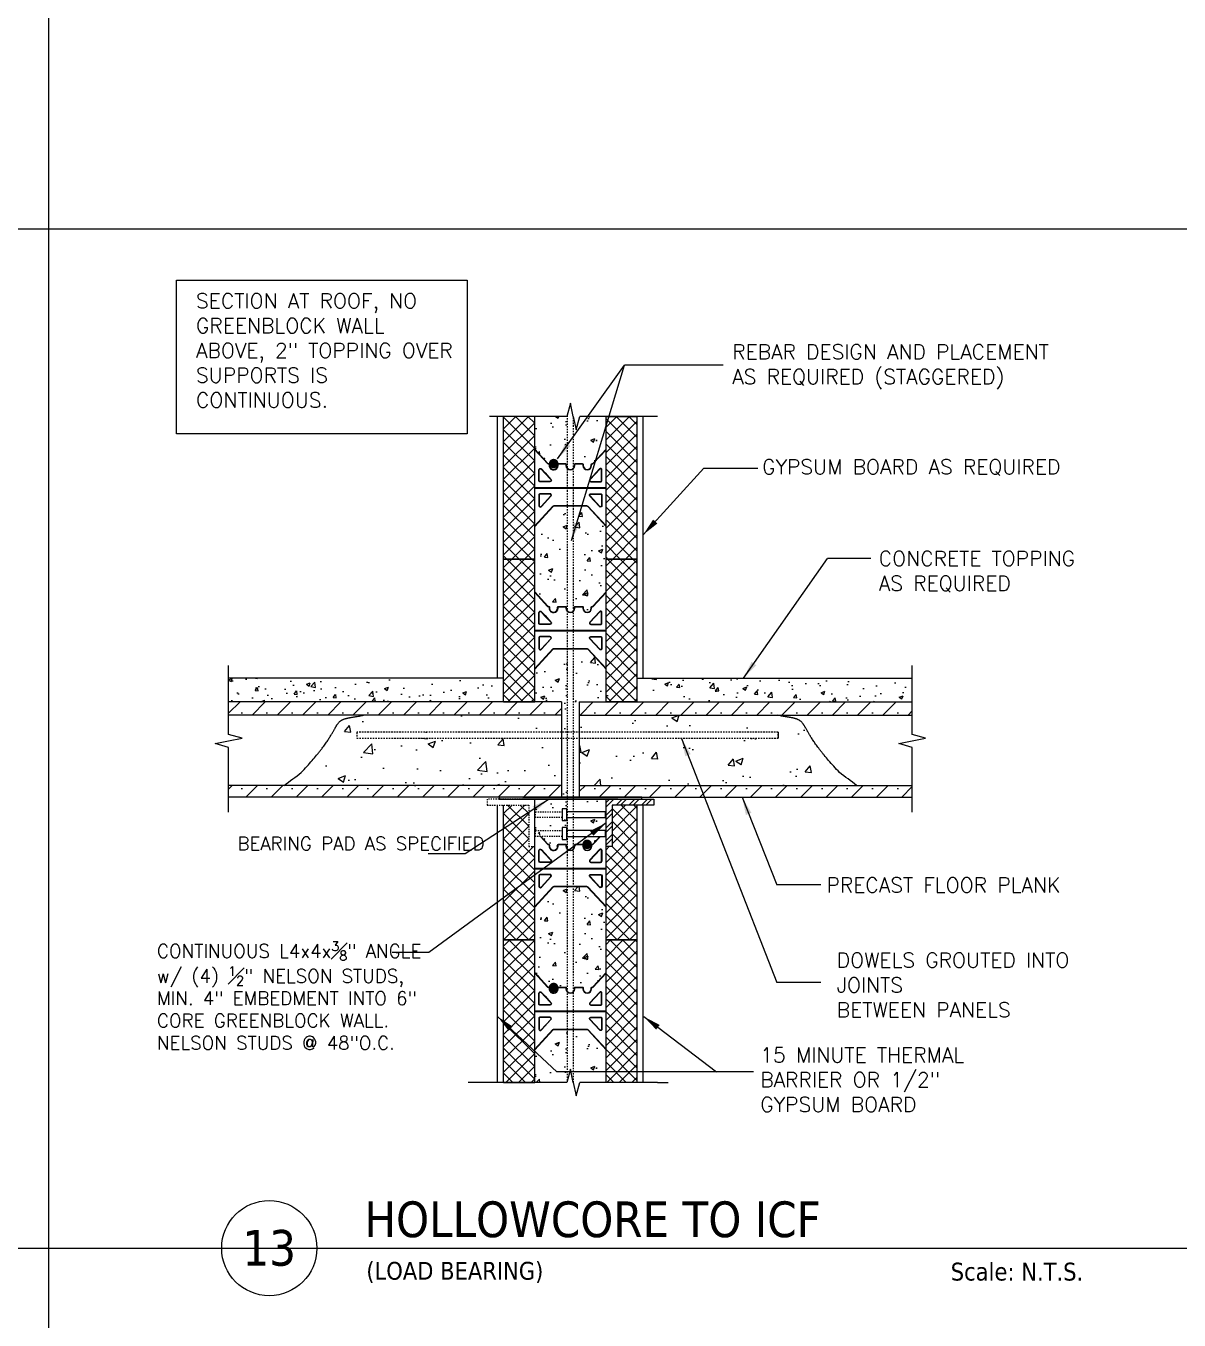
# Model space of a CAD drawing. Header units: inches. Extents: x 2268 to 2841, y -1100 to -676.
# Drawn here: x 2491.2 to 2588.1, y -996.1 to -887.3 of the extents above; entities that cross this region are included whole.
import ezdxf
from ezdxf.enums import TextEntityAlignment as Align

# ---------------------------------------------------------------- set-up
doc = ezdxf.new("R2010")
doc.units = ezdxf.units.IN
doc.header["$MEASUREMENT"] = 0
doc.linetypes.add('HIDDEN', pattern=[0.375, 0.25, -0.125])
doc.linetypes.add('HIDDEN2', pattern=[0.1875, 0.125, -0.0625])
for name, color, linetype, lineweight in [('A-DETL-GENF', 3, 'Continuous', 9), ('A-DETL-LLIN', 3, 'Continuous', 9), ('Concrete', 3, 'Continuous', 20), ('Construction', 7, 'Continuous', 25), ('form', 140, 'Continuous', 13), ('INTER-EXTERIOR', 30, 'Continuous', 13), ('Rebar-V', 7, 'HIDDEN2', 15), ('S', 7, 'Continuous', 13)]:
    doc.layers.add(name, color=color, linetype=linetype, lineweight=lineweight)
for name, color, linetype in [('Anno', 4, 'Continuous'), ('Foam', 7, 'Continuous'), ('S-ANNO', 4, 'Continuous'), ('S-BEAM-STEL', 1, 'Continuous'), ('S-ICF-WALL-REIN', 1, 'Continuous'), ('S-REIN', 5, 'HIDDEN'), ('Steel', 7, 'Continuous'), ('Text', 4, 'Continuous'), ('Web', 6, 'Continuous')]:
    doc.layers.add(name, color=color, linetype=linetype)
doc.layers.add('NOPLOT', color=241, linetype='Continuous', plot=False)
doc.styles.add('ROMANS', font='romans.shx')
doc.styles.get("Standard").update_dxf_attribs({"font": 'romans.shx'})
doc.styles.add('Tahoma', font='TAHOMA.TTF')
doc.dimstyles.new('IG-1', dxfattribs={"dimscale": 12, "dimtxt": 0.125, "dimasz": 0.125, "dimexe": 0.0625, "dimexo": 0.125, "dimgap": 0.0625, "dimtad": 1, "dimlfac": 1.0005, "dimzin": 9, "dimlunit": 4, "dimtxsty": 'Standard', "dimblk": 'ARCHTICK', "dimcen": 2.5, "dimadec": 0, "dimazin": 0, "dimtfac": 1, "dimtmove": 0, "dimatfit": 3, "dimfxl": 0, "dimfrac": 1, "dimarcsym": 0})
pattern_1 = [(45, (-2809.9085, -1432.9227), (-1.06066017, 1.06066017), []), (45, (-2808.8478, -1432.9227), (-1.06066017, 1.06066017), [0, -1.5])]
pattern_2 = [(45, (0, 0), (-0.53033, 0.53033), []), (135, (0, 0), (-0.53033, -0.53033), [])]
pattern_3 = [(45, (2531.3101, -964.10164), (-0.53033, 0.53033), []), (135, (2531.3101, -964.10164), (-0.53033, -0.53033), [])]

# ---------------------------------------------------------------- blocks, each defined once
blk = doc.blocks.new('AM-7')
at = {"layer": 'S', "color": 7}
for points in [[(30.03, 45.49), (29.79, 46.62), (29.48, 45.49)], [(22.96, 45.49), (29.48, 45.49)], [(30.03, 45.49), (30.26, 44.37), (30.57, 45.49)], [(30.57, 45.49), (37.09, 45.49)]]:
    blk.add_lwpolyline(points, dxfattribs=at)
blk = doc.blocks.new('_ArchTick')
at = {"color": 0, "linetype": 'ByBlock', "const_width": 0.15}
blk.add_lwpolyline([(-0.5, -0.5), (0.5, 0.5)], dxfattribs=at)
blk = doc.blocks.new('G-BLK-6-IN')
at = {"layer": 'form'}
h = blk.add_hatch(dxfattribs=at)
h.set_pattern_fill('ANSI37,_O', color=256, scale=6)
h.set_pattern_definition(pattern_2)
h.paths.add_polyline_path([(2.62, 12), (0, 12), (0, 0), (2.62, 0)])
h = blk.add_hatch(dxfattribs=at)
h.set_pattern_fill('ANSI37,_O', color=256, scale=6)
h.set_pattern_definition(pattern_2)
h.paths.add_polyline_path([(8.62, 0), (11.25, 0), (11.25, 12), (8.62, 12)])
at = {"layer": 'Foam'}
for p, q in [((0, 0), (0, 12)), ((2.62, 12), (0, 12)), ((2.62, 0), (2.62, 12)), ((8.62, 0), (8.62, 12)), ((8.62, 12), (11.25, 12)), ((11.25, 0), (11.25, 12)), ((0, 0), (2.62, 0)), ((11.25, 0), (8.62, 0))]:
    blk.add_line(p, q, dxfattribs=at)
at = {"layer": 'Web'}
for p, q in [((2.62, 6.03), (8.62, 6.03)), ((2.62, 5.97), (8.62, 5.97))]:
    blk.add_line(p, q, dxfattribs=at)
for points in [[(2.62, 9.25), (3.73, 8.05, 0.209324), (3.78, 8.03), (3.8, 8.03, -0.414214), (3.87, 7.97), (3.87, 7.88, 0.01966), (3.87, 7.85, 0.01966)], [(2.62, 9.2), (3.71, 8.03, 0.209324), (3.78, 8), (3.8, 8, -0.414214), (3.84, 7.97), (3.84, 7.88, 0.045886), (3.84, 7.81, 0.045886)], [(3.84, 7.81, 0.912254), (4.59, 7.88), (4.59, 7.97, -0.414214), (4.62, 8), (5.22, 8, -0.414214), (5.25, 7.97), (5.25, 7.88, 1), (6, 7.88), (6, 7.97, -0.414214), (6.03, 8), (6.63, 8, -0.414214), (6.66, 7.97), (6.66, 7.88, 1), (7.41, 7.88), (7.41, 7.97, -0.414214), (7.45, 8), (7.47, 8, 0.209324), (7.54, 8.03), (8.62, 9.2)], [(3.87, 7.85, 0.961439), (4.55, 7.88), (4.55, 7.97, -0.414214), (4.62, 8.03), (5.22, 8.03, -0.414214), (5.28, 7.97), (5.28, 7.88, 1), (5.97, 7.88), (5.97, 7.97, -0.414214), (6.03, 8.03), (6.63, 8.03, -0.414214), (6.7, 7.97), (6.7, 7.88, 1), (7.38, 7.88), (7.38, 7.97, -0.414214), (7.45, 8.03), (7.47, 8.03, 0.209324), (7.52, 8.05), (8.62, 9.25)], [(3.5, 7.25), (3.99, 6.71, -0.653817), (3.9, 6.5), (3.09, 6.5, -0.414214), (2.97, 6.62), (2.97, 7.5, -0.682733), (3.19, 7.58), (3.5, 7.25)], [(3.48, 7.22), (3.97, 6.69, -0.653817), (3.9, 6.53), (3.09, 6.53, -0.414214), (3, 6.62), (3, 7.5, -0.682733), (3.16, 7.56), (3.48, 7.22)], [(2.6, 2.77), (4.15, 4.45, -0.209324), (4.27, 4.5), (6.98, 4.5, -0.209324), (7.1, 4.45), (8.62, 2.8)], [(2.62, 2.75), (4.17, 4.43, -0.209324), (4.27, 4.47), (6.98, 4.47, -0.209324), (7.08, 4.43), (8.62, 2.75)]]:
    blk.add_lwpolyline(points, format="xyb", dxfattribs=at)
for points in [[(8.06, 7.58), (7.26, 6.71, 0.653817), (7.35, 6.5), (8.16, 6.5, 0.414214), (8.28, 6.62), (8.28, 7.5, 0.682733)], [(8.09, 7.56), (7.28, 6.69, 0.653817), (7.35, 6.53), (8.16, 6.53, 0.414214), (8.25, 6.62), (8.25, 7.5, 0.682733)], [(3.19, 4.42), (3.99, 5.29, 0.653817), (3.9, 5.5), (3.09, 5.5, 0.414214), (2.97, 5.38), (2.97, 4.5, 0.682733)], [(3.16, 4.44), (3.97, 5.31, 0.653817), (3.9, 5.47), (3.09, 5.47, 0.414214), (3, 5.38), (3, 4.5, 0.682733)], [(8.06, 4.42), (7.26, 5.29, -0.653817), (7.35, 5.5), (8.16, 5.5, -0.414214), (8.28, 5.38), (8.28, 4.5, -0.682733)], [(8.09, 4.44), (7.28, 5.31, -0.653817), (7.35, 5.47), (8.16, 5.47, -0.414214), (8.25, 5.38), (8.25, 4.5, -0.682733)]]:
    blk.add_lwpolyline(points, format="xyb", close=True, dxfattribs=at)
blk = doc.blocks.new('Shear Connectors-Side - 1_2_-0-GreenBlock _ Lite Deck Typical Details')
at = {"layer": 'A-DETL-GENF'}
for p, q in [((0.5, 3.6875), (-0.5, 3.6875)), ((-0.5, 3.6875), (-0.5, 3.3125)), ((-0.5, 3.3125), (-0.25, 3.3125)), ((-0.25, 3.3125), (-0.25, 0.0625)), ((-0.25, 3.3125), (0.25, 3.3125)), ((0.25, 0.0625), (0.25, 3.3125)), ((0.25, 3.3125), (0.5, 3.3125)), ((0.5, 3.3125), (0.5, 3.6875)), ((-0.25, 0.0625), (-0.1875, 0)), ((-0.25, 0.0625), (0.25, 0.0625)), ((-0.1875, 0), (0.1875, 0)), ((0.1875, 0), (0.25, 0.0625))]:
    blk.add_line(p, q, dxfattribs=at)
blk = doc.blocks.new('*U109')
blk.add_line((0.8423, -0.5126), (4.8696, -0.5126))
blk.add_circle((0.5923, -0.5126), 0.25)
at = {"style": 'Tahoma', "flags": 8}
blk.add_attdef('VIEWNAME', text='', height=0.1875, dxfattribs=at).set_placement((1.0922, -0.5109), align=Align.BOTTOM_LEFT)
blk.add_attdef('#', text='', height=0.1875, dxfattribs=at).set_placement((0.5922, -0.5109), align=Align.MIDDLE_CENTER)
blk.add_attdef('VPSCALE', text='', height=0.0938, dxfattribs=at).set_placement((4.8696, -0.589), align=Align.TOP_RIGHT)

msp = doc.modelspace()

# ---------------------------------------------------------------- hatches: boundary and pattern name
at = {"layer": 'Concrete'}
h = msp.add_hatch(dxfattribs=at)
h.set_pattern_fill('AR-CONC,_O', color=256, scale=0.5)
h.set_pattern_definition([(50, (2533.935, -924.4626), (3.5863, -0.3138), [0.375, -4.125]), (355, (2533.935, -924.4626), (-0.6938, 3.761), [0.3, -3.3]), (100.45, (2534.234, -924.4887), (2.8925, 3.4472), [0.3187, -3.5057]), (46.184, (2533.935, -923.4626), (5.3362, -0.8276), [0.5625, -6.1875]), (96.64, (2534.38, -923.5315), (4.6733, 4.8706), [0.478, -5.2586]), (351.18, (2533.935, -923.4626), (4.6733, 4.8706), [0.45, -4.95]), (21, (2534.435, -923.7126), (2.9845, -2.0131), [0.375, -4.125]), (326, (2534.435, -923.7126), (1.2166, 3.6258), [0.3, -3.3]), (71.45, (2534.684, -923.8803), (4.2011, 1.6127), [0.3187, -3.5057]), (37.5, (2533.9351, -924.4626), (0.0608, 1.66447), [0, -3.26, 0, -3.35, 0, -3.3125]), (7.5, (2533.9351, -924.4626), (1.31535, 1.97206), [0, -1.91, 0, -3.185, 0, -1.2625]), (327.5, (2532.8201, -924.4626), (2.66911, -0.11277), [0, -1.25, 0, -3.9, 0, -5.175]), (317.5, (2532.3201, -924.4626), (2.9159, 0.5005), [0, -1.625, 0, -2.59, 0, -3.675])])
h.paths.add_polyline_path([(2536.68512, -919.94076), (2536.64025, -920.10164), (2533.93512, -920.10164), (2533.93512, -922.85164), (2535.04156, -924.05029, 0.209323534), (2535.08748, -924.07039), (2535.11499, -924.07039, -0.414213562), (2535.17749, -924.13289), (2535.17749, -924.22664, 0.019659652), (2535.17855, -924.25364, 0.961438795), (2535.86499, -924.22664), (2535.86499, -924.13289, -0.414213562), (2535.92749, -924.07039), (2536.52887, -924.07039, -0.414213562), (2536.59137, -924.13289), (2536.59137, -924.22664, 0.191401323), (2536.68512, -924.46258)])
h.paths.add_polyline_path([(2539.93512, -920.10164), (2537.72999, -920.10164), (2537.416, -921.22747), (2537.18512, -920.10164), (2537.18512, -924.46258, 0.191401323), (2537.27887, -924.22664), (2537.27887, -924.13289, -0.414213562), (2537.34137, -924.07039), (2537.94275, -924.07039, -0.414213562), (2538.00525, -924.13289), (2538.00525, -924.22664, 1), (2538.69275, -924.22664), (2538.69275, -924.13289, -0.414213562), (2538.75525, -924.07039), (2538.78276, -924.07039, 0.209323534), (2538.82868, -924.05029), (2539.93512, -922.85164)])
h = msp.add_hatch(dxfattribs=at)
h.set_pattern_fill('AR-CONC,_O', color=256, scale=0.5)
h.set_pattern_definition([(50, (2533.935, -946.6594), (3.5863, -0.31376), [0.375, -4.125]), (355, (2533.935, -946.6594), (-0.69376, 3.76096), [0.3, -3.3]), (100.451, (2534.234, -946.6855), (2.89255, 3.4472), [0.3187, -3.5057]), (46.184, (2533.935, -945.6594), (5.3362, -0.8276), [0.5625, -6.1875]), (96.636, (2534.38, -945.7283), (4.6733, 4.8706), [0.478, -5.2586]), (351.184, (2533.935, -945.6594), (4.6733, 4.8706), [0.45, -4.95]), (21, (2534.435, -945.9094), (2.98454, -2.0131), [0.375, -4.125]), (326, (2534.435, -945.9094), (1.2166, 3.62575), [0.3, -3.3]), (71.451, (2534.684, -946.077), (4.2011, 1.61265), [0.3187, -3.5057]), (37.5, (2533.9351, -946.6594), (0.0608, 1.66447), [0, -3.26, 0, -3.35, 0, -3.3125]), (7.5, (2533.9351, -946.6594), (1.31535, 1.97206), [0, -1.91, 0, -3.185, 0, -1.2625]), (327.5, (2532.8201, -946.6594), (2.66911, -0.11277), [0, -1.25, 0, -3.9, 0, -5.175]), (317.5, (2532.3201, -946.6594), (2.91593, 0.50052), [0, -1.625, 0, -2.59, 0, -3.675])])
h.paths.add_polyline_path([(2539.93512, -941.35164), (2538.3857, -939.67311, 0.209323534), (2538.29385, -939.63289), (2537.18512, -939.63289), (2537.18512, -946.65937), (2537.68512, -946.65937), (2537.68512, -944.10164), (2539.93512, -944.10164)])
h.paths.add_polyline_path([(2536.68512, -940.65833), (2536.68512, -939.63289), (2535.57639, -939.63289, 0.209323534), (2535.48454, -939.67311), (2533.93512, -941.35164), (2533.93512, -944.10164), (2536.18512, -944.10164), (2536.18512, -946.65937), (2536.68512, -946.65937)])
h.paths.add_polyline_path([(2539.93512, -932.10164), (2539.93512, -929.35164), (2538.3857, -927.67311, 0.209323534), (2538.29385, -927.63289), (2537.18512, -927.63289), (2537.18512, -936.46258, 0.191401323), (2537.27887, -936.22664), (2537.27887, -936.13289, -0.414213562), (2537.34137, -936.07039), (2537.94275, -936.07039, -0.414213562), (2538.00525, -936.13289), (2538.00525, -936.22664, 1), (2538.69275, -936.22664), (2538.69275, -936.13289, -0.414213562), (2538.75525, -936.07039), (2538.78276, -936.07039, 0.209323534), (2538.82868, -936.05029), (2539.93512, -934.85164)])
h.paths.add_polyline_path([(2536.68512, -927.63289), (2535.57639, -927.63289, 0.209323534), (2535.48454, -927.67311), (2533.93512, -929.35164), (2533.93512, -932.10164), (2533.93512, -934.85164), (2535.04156, -936.05029, 0.209323534), (2535.08748, -936.07039), (2535.11499, -936.07039, -0.414213562), (2535.17749, -936.13289), (2535.17749, -936.22664, 0.019659652), (2535.17855, -936.25364, 0.961438795), (2535.86499, -936.22664), (2535.86499, -936.13289, -0.414213562), (2535.92749, -936.07039), (2536.52887, -936.07039, -0.414213562), (2536.59137, -936.13289), (2536.59137, -936.22664, 0.191401323), (2536.68512, -936.46258)])
h = msp.add_hatch(dxfattribs=at)
h.set_pattern_fill('AR-CONC', color=256, scale=0.018, style=0)
h.set_pattern_definition([(50, (2504.0633, -1013.6565), (3.279324, -0.2869), [0.3429, -3.7719]), (355, (2504.0633, -1013.6565), (-0.63437, 3.43902), [0.27432, -3.01752]), (100.451, (2504.3365, -1013.6804), (2.64497, 3.1521), [0.29142, -3.20562]), (46.184, (2504.0633, -1012.742), (4.87942, -0.75676), [0.51435, -5.65785]), (96.6356, (2504.47, -1012.805), (4.27328, 4.45366), [0.43713, -4.80843]), (351.184, (2504.0633, -1012.742), (4.27328, 4.45365), [0.41148, -4.52628]), (21, (2504.5205, -1012.9707), (2.72907, -1.84078), [0.3429, -3.7719]), (326, (2504.5205, -1012.9707), (1.11244, 3.31538), [0.27432, -3.01752]), (71.4514, (2504.748, -1013.124), (3.8415, 1.47461), [0.29142, -3.20562]), (37.5, (2504.0633, -1013.6565), (0.055595, 1.52199), [0, -2.980944, 0, -3.06324, 0, -3.02895]), (7.5, (2504.0633, -1013.6565), (1.202754, 1.80325), [0, -1.746504, 0, -2.912364, 0, -1.15443]), (327.5, (2503.0437, -1013.6565), (2.44063, -0.103117), [0, -1.143, 0, -3.56616, 0, -4.73202]), (317.5, (2502.5865, -1013.6565), (2.666325, 0.457677), [0, -1.4859, 0, -2.368296, 0, -3.36042])])
h.paths.add_polyline_path([(2508.19805, -942.10164), (2508.19805, -944.10164), (2530.43512, -944.10164), (2530.43512, -942.10164)])
h.paths.add_polyline_path([(2565.67219, -944.10164), (2565.67219, -942.10164), (2543.43512, -942.10164), (2543.43512, -944.10164)])
h.paths.add_polyline_path([(2534.93512, -942.42476), (2533.48178, -942.87893, 0.309181464), (2533.2482, -943.18878), (2533.2482, -944.10164), (2536.68512, -944.10164), (2536.68512, -942.42476), (2535.93512, -942.42476)])
h.paths.add_polyline_path([(2538.58945, -943.58355), (2538.08945, -943.58355), (2538.08945, -942.42476), (2537.93512, -942.42476), (2537.18512, -942.42476), (2537.18512, -944.10164), (2540.62204, -944.10164), (2540.62204, -943.18878, 0.309181464), (2540.38846, -942.87893), (2538.93512, -942.42476), (2538.58945, -942.42476)])
h.paths.add_polyline_path([(2537.68512, -945.10164), (2537.68512, -944.10164), (2537.18512, -944.10164), (2537.18512, -945.10164)])
h.paths.add_polyline_path([(2536.18512, -944.10164), (2536.18512, -945.10164), (2536.68512, -945.10164), (2536.68512, -944.10164)])
h.paths.add_polyline_path([(2536.18512, -951.10164), (2536.18512, -952.10164), (2536.68512, -952.10164), (2536.68512, -951.10164)])
h.paths.add_polyline_path([(2537.68512, -952.10164), (2537.68512, -951.10164), (2537.18512, -951.10164), (2537.18512, -952.10164)])
h = msp.add_hatch(dxfattribs=at)
h.set_pattern_fill('SACNCR,_O', color=9, scale=16)
h.set_pattern_definition(pattern_1)
h.paths.add_polyline_path([(2536.18512, -951.12164), (2508.19805, -951.12164), (2508.19805, -952.10164), (2536.18512, -952.10164)])
h.paths.add_polyline_path([(2536.18512, -944.10164), (2508.19805, -944.10164), (2508.19805, -945.21164), (2536.18512, -945.21164)])
h = msp.add_hatch(dxfattribs=at)
h.set_pattern_fill('SACNCR,_O', color=9, scale=16)
h.set_pattern_definition(pattern_1)
h.paths.add_polyline_path([(2565.67219, -951.12164), (2537.68512, -951.12164), (2537.68512, -952.10164), (2542.93512, -952.10164), (2565.67219, -952.10164)])
h.paths.add_polyline_path([(2565.67219, -944.10164), (2537.68512, -944.10164), (2537.68512, -945.21164), (2565.67219, -945.21164)])
h = msp.add_hatch(dxfattribs=at)
h.set_pattern_fill('AR-CONC,_O', color=256, scale=0.9)
h.set_pattern_definition([(50, (-2809.9085, -1432.9227), (6.4553416, -0.564769), [0.675, -7.425]), (355, (-2809.9085, -1432.923), (-1.248762, 6.769729), [0.54, -5.94]), (100.4514, (-2809.3705, -1432.97), (5.2065844, 6.204956), [0.573662, -6.310279]), (46.1842, (-2809.9085, -1431.123), (9.60517, -1.489671), [1.0125, -11.1375]), (96.6356, (-2809.108, -1431.247), (8.411964, 8.767061), [0.860493, -9.465417]), (351.1842, (-2809.908, -1431.123), (8.411958, 8.767067), [0.81, -8.91]), (21, (-2809.0085, -1431.5727), (5.3721635, -3.62357), [0.675, -7.425]), (326, (-2809.0085, -1431.573), (2.189838, 6.52635), [0.54, -5.94]), (71.4514, (-2808.561, -1431.8747), (7.562004, 2.9027745), [0.573662, -6.310279]), (37.5, (-2809.9085, -1432.9227), (0.1094387, 2.9960447), [0, -5.868, 0, -6.03, 0, -5.9625]), (7.5, (-2809.9085, -1432.9227), (2.3676258, 3.5497054), [0, -3.438, 0, -5.733, 0, -2.2725]), (327.5, (-2811.9155, -1432.9227), (4.8044019, -0.2029938), [0, -2.25, 0, -7.02, 0, -9.315]), (317.5, (-2812.8155, -1432.9227), (5.2486755, 0.900945), [0, -2.925, 0, -4.662, 0, -6.615])])
edge = h.paths.add_edge_path()
edge.add_spline(control_points=[(2560.99815, -951.12164), (2560.55096, -950.72515), (2559.78613, -950.32456), (2559.0928, -949.52411), (2558.65686, -949.04657), (2558.33756, -948.66768), (2558.10764, -948.38665), (2557.95365, -948.19101), (2557.81135, -948.00471), (2557.67901, -947.82781), (2557.557, -947.65977), (2557.44587, -947.49997), (2557.34395, -947.34848), (2557.24937, -947.20539), (2557.16258, -947.07015), (2557.08424, -946.94215), (2557.0126, -946.82144), (2556.94567, -946.70813), (2556.88402, -946.60166), (2556.82837, -946.50143), (2556.77684, -946.40751), (2556.73513, -946.33329), (2556.70283, -946.2769), (2556.6731, -946.2242), (2556.6378, -946.16169), (2556.60268, -946.10164), (2556.57461, -946.05623), (2556.5535, -946.02385), (2556.53244, -945.99267), (2556.50531, -945.95325), (2556.4589, -945.88892), (2556.38764, -945.80472), (2556.30631, -945.73315), (2556.23713, -945.68324), (2556.18299, -945.64866), (2556.12599, -945.61708), (2556.06615, -945.58874), (2556.00397, -945.56291), (2555.93977, -945.5387), (2555.87334, -945.51655), (2555.80459, -945.49689), (2555.73387, -945.47885), (2555.66144, -945.46154), (2555.58718, -945.44544), (2555.51104, -945.43097), (2555.43329, -945.41726), (2555.35417, -945.40343), (2555.27361, -945.38994), (2555.19158, -945.37723), (2555.1083, -945.36441), (2555.02403, -945.35064), (2554.93872, -945.33628), (2554.82288, -945.317), (2554.62135, -945.27979), (2554.44999, -945.24062), (2554.33733, -945.21164)], knot_values=[0.205517539, 0.205517539, 0.205517539, 0.205517539, 2.001764059, 2.722664738, 3.367386286, 3.943657759, 4.208355354, 4.456704491, 4.690532782, 4.911632434, 5.119461188, 5.313501422, 5.495512588, 5.667211716, 5.828066014, 5.977565978, 6.117386591, 6.249161303, 6.372359477, 6.486464556, 6.593073416, 6.693767688, 6.741865847, 6.78802246, 6.875307402, 6.957225805, 6.996690961, 7.03544961, 7.073181792, 7.109549482, 7.179022346, 7.31114781, 7.439484838, 7.502847309, 7.56695346, 7.632100742, 7.698203337, 7.765481489, 7.834044684, 7.904005812, 7.975494948, 8.048498678, 8.122938948, 8.198889174, 8.276435166, 8.355440235, 8.43573921, 8.517393497, 8.600469078, 8.684782568, 8.770148059, 8.856641817, 8.944320708, 9.122440171, 9.471375827, 9.471375827, 9.471375827, 9.471375827], degree=3, periodic=0)
edge.add_line((2554.33733, -945.21164), (2537.68512, -945.21164))
edge.add_line((2537.68512, -945.21164), (2537.68512, -946.65937))
edge.add_line((2537.68512, -946.65937), (2554.40068, -946.65937))
edge.add_line((2554.40068, -946.65937), (2554.40068, -947.15937))
edge.add_line((2554.40068, -947.15937), (2537.68512, -947.15937))
edge.add_line((2537.68512, -947.15937), (2537.68512, -951.12164))
edge.add_line((2537.68512, -951.12164), (2560.99815, -951.12164))
edge = h.paths.add_edge_path()
edge.add_line((2536.18512, -947.15937), (2518.96956, -947.15937))
edge.add_line((2518.96956, -947.15937), (2518.96956, -946.65937))
edge.add_line((2518.96956, -946.65937), (2536.18512, -946.65937))
edge.add_line((2536.18512, -946.65937), (2536.18512, -945.21164))
edge.add_line((2536.18512, -945.21164), (2519.53291, -945.21164))
edge.add_spline(control_points=[(2519.53291, -945.21164), (2519.42025, -945.24062), (2519.24889, -945.27979), (2519.04736, -945.317), (2518.93152, -945.33628), (2518.84621, -945.35064), (2518.76194, -945.36441), (2518.67866, -945.37723), (2518.59663, -945.38994), (2518.51607, -945.40343), (2518.43695, -945.41726), (2518.3592, -945.43097), (2518.28306, -945.44544), (2518.2088, -945.46154), (2518.13637, -945.47885), (2518.06565, -945.49689), (2517.9969, -945.51655), (2517.93047, -945.5387), (2517.86627, -945.56291), (2517.80409, -945.58874), (2517.74425, -945.61708), (2517.68725, -945.64866), (2517.63311, -945.68324), (2517.56393, -945.73315), (2517.4826, -945.80472), (2517.41134, -945.88892), (2517.36493, -945.95325), (2517.3378, -945.99267), (2517.31674, -946.02385), (2517.29563, -946.05623), (2517.26755, -946.10164), (2517.23244, -946.16169), (2517.19714, -946.2242), (2517.16741, -946.2769), (2517.13511, -946.33329), (2517.0934, -946.40751), (2517.04186, -946.50143), (2516.98622, -946.60166), (2516.92457, -946.70813), (2516.85764, -946.82144), (2516.786, -946.94215), (2516.70766, -947.07015), (2516.62087, -947.20539), (2516.52629, -947.34848), (2516.42437, -947.49997), (2516.31324, -947.65977), (2516.19122, -947.82781), (2516.05889, -948.00471), (2515.91659, -948.19101), (2515.7626, -948.38665), (2515.53268, -948.66768), (2515.21338, -949.04657), (2514.77744, -949.52411), (2514.08411, -950.32456), (2513.31928, -950.72515), (2512.87209, -951.12164)], knot_values=[0.205517539, 0.205517539, 0.205517539, 0.205517539, 0.554453195, 0.732572657, 0.820251548, 0.906745307, 0.992110798, 1.076424288, 1.159499869, 1.241154155, 1.321453131, 1.4004582, 1.478004192, 1.553954418, 1.628394687, 1.701398418, 1.772887554, 1.842848682, 1.911411876, 1.978690028, 2.044792624, 2.109939905, 2.174046056, 2.237408528, 2.365745556, 2.49787102, 2.567343883, 2.603711574, 2.641443755, 2.680202405, 2.719667561, 2.801585963, 2.888870905, 2.935027518, 2.983125678, 3.08381995, 3.19042881, 3.304533889, 3.427732062, 3.559506774, 3.699327387, 3.848827352, 4.00968165, 4.181380778, 4.363391943, 4.557432178, 4.765260931, 4.986360584, 5.220188875, 5.468538012, 5.733235606, 6.30950708, 6.954228628, 7.675129307, 9.471375827, 9.471375827, 9.471375827, 9.471375827], degree=3, periodic=0)
edge.add_line((2512.87209, -951.12164), (2536.18512, -951.12164))
edge.add_line((2536.18512, -951.12164), (2536.18512, -947.15937))
h = msp.add_hatch(dxfattribs=at)
h.set_pattern_fill('AR-CONC,_O', color=256, scale=0.5)
h.set_pattern_definition([(50, (2533.935, -956.4626), (3.5863, -0.3138), [0.375, -4.125]), (355, (2533.935, -956.4626), (-0.6938, 3.761), [0.3, -3.3]), (100.45, (2534.234, -956.4887), (2.8925, 3.4472), [0.3187, -3.5057]), (46.184, (2533.935, -955.4626), (5.3362, -0.8276), [0.5625, -6.1875]), (96.64, (2534.38, -955.5315), (4.6733, 4.8706), [0.478, -5.2586]), (351.18, (2533.935, -955.4626), (4.6733, 4.8706), [0.45, -4.95]), (21, (2534.435, -955.7126), (2.9845, -2.0131), [0.375, -4.125]), (326, (2534.435, -955.7126), (1.2166, 3.6258), [0.3, -3.3]), (71.45, (2534.684, -955.8803), (4.2011, 1.6127), [0.3187, -3.5057]), (37.5, (2533.9351, -956.4626), (0.0608, 1.66447), [0, -3.26, 0, -3.35, 0, -3.3125]), (7.5, (2533.9351, -956.4626), (1.31535, 1.97206), [0, -1.91, 0, -3.185, 0, -1.2625]), (327.5, (2532.8201, -956.4626), (2.66911, -0.11277), [0, -1.25, 0, -3.9, 0, -5.175]), (317.5, (2532.3201, -956.4626), (2.9159, 0.5005), [0, -1.625, 0, -2.59, 0, -3.675])])
h.paths.add_polyline_path([(2539.93512, -952.27207), (2537.18512, -952.27207), (2537.18512, -956.46258, 0.191401323), (2537.27887, -956.22664), (2537.27887, -956.13289, -0.414213562), (2537.34137, -956.07039), (2537.94275, -956.07039, -0.414213562), (2538.00525, -956.13289), (2538.00525, -956.22664, 1), (2538.69275, -956.22664), (2538.69275, -956.13289, -0.414213562), (2538.75525, -956.07039), (2538.78276, -956.07039, 0.209323534), (2538.82868, -956.05029), (2539.93512, -954.85164)])
h.paths.add_polyline_path([(2536.68512, -952.27207), (2533.93512, -952.27207), (2533.93512, -954.85164), (2535.04156, -956.05029, 0.209323534), (2535.08748, -956.07039), (2535.11499, -956.07039, -0.414213562), (2535.17749, -956.13289), (2535.17749, -956.22664, 1), (2535.86499, -956.22664), (2535.86499, -956.13289, -0.414213562), (2535.92749, -956.07039), (2536.52887, -956.07039, -0.414213562), (2536.59137, -956.13289), (2536.59137, -956.22664, 0.191401323), (2536.68512, -956.46258)])
h = msp.add_hatch(dxfattribs=at)
h.set_pattern_fill('AR-CONC,_O', color=256, scale=0.5)
h.set_pattern_definition([(50, (2533.935, -977.2275), (3.5863, -0.31376), [0.375, -4.125]), (355, (2533.935, -977.2275), (-0.69376, 3.76096), [0.3, -3.3]), (100.451, (2534.234, -977.2536), (2.89255, 3.4472), [0.3187, -3.5057]), (46.184, (2533.935, -976.2275), (5.3362, -0.8276), [0.5625, -6.1875]), (96.636, (2534.38, -976.2964), (4.6733, 4.8706), [0.478, -5.2586]), (351.184, (2533.935, -976.2275), (4.6733, 4.8706), [0.45, -4.95]), (21, (2534.435, -976.4775), (2.98454, -2.0131), [0.375, -4.125]), (326, (2534.435, -976.4775), (1.2166, 3.62575), [0.3, -3.3]), (71.451, (2534.684, -976.6452), (4.2011, 1.61265), [0.3187, -3.5057]), (37.5, (2533.9351, -977.2275), (0.0608, 1.66447), [0, -3.26, 0, -3.35, 0, -3.3125]), (7.5, (2533.9351, -977.2275), (1.31535, 1.97206), [0, -1.91, 0, -3.185, 0, -1.2625]), (327.5, (2532.8201, -977.2275), (2.66911, -0.11277), [0, -1.25, 0, -3.9, 0, -5.175]), (317.5, (2532.3201, -977.2275), (2.91593, 0.50052), [0, -1.625, 0, -2.59, 0, -3.675])])
h.paths.add_polyline_path([(2539.93512, -975.19122), (2537.18512, -975.19122), (2537.18512, -976.10164), (2537.416, -977.22747), (2537.72999, -976.10164), (2539.93512, -976.10164)])
h.paths.add_polyline_path([(2536.68512, -971.63289), (2535.57639, -971.63289, 0.209323534), (2535.48454, -971.67311), (2533.93512, -973.35164), (2533.93512, -976.10164), (2536.64025, -976.10164), (2536.89417, -975.19122), (2536.68512, -975.19122)])
h.paths.add_polyline_path([(2539.93512, -973.35164), (2538.3857, -971.67311, 0.209323534), (2538.29385, -971.63289), (2537.18512, -971.63289), (2537.18512, -975.19122), (2539.93512, -975.19122)])
h.paths.add_polyline_path([(2539.93512, -964.10164), (2539.93512, -961.35164), (2538.3857, -959.67311, 0.209323534), (2538.29385, -959.63289), (2537.18512, -959.63289), (2537.18512, -968.46258, 0.191401323), (2537.27887, -968.22664), (2537.27887, -968.13289, -0.414213562), (2537.34137, -968.07039), (2537.94275, -968.07039, -0.414213562), (2538.00525, -968.13289), (2538.00525, -968.22664, 1), (2538.69275, -968.22664), (2538.69275, -968.13289, -0.414213562), (2538.75525, -968.07039), (2538.78276, -968.07039, 0.209323534), (2538.82868, -968.05029), (2539.93512, -966.85164)])
h.paths.add_polyline_path([(2536.68512, -959.63289), (2535.57639, -959.63289, 0.209323534), (2535.48454, -959.67311), (2533.93512, -961.35164), (2533.93512, -964.10164), (2533.93512, -966.85164), (2535.04156, -968.05029, 0.209323534), (2535.08748, -968.07039), (2535.11499, -968.07039, -0.414213562), (2535.17749, -968.13289), (2535.17749, -968.22664, 0.019659652), (2535.17855, -968.25364, 0.961438795), (2535.86499, -968.22664), (2535.86499, -968.13289, -0.414213562), (2535.92749, -968.07039), (2536.52887, -968.07039, -0.414213562), (2536.59137, -968.13289), (2536.59137, -968.22664, 0.191401323), (2536.68512, -968.46258)])
at = {"layer": 'form'}
h = msp.add_hatch(dxfattribs=at)
h.set_pattern_fill('ANSI37,_O', color=256, scale=6)
h.set_pattern_definition(pattern_3)
h.paths.add_polyline_path([(2533.93512, -956.27207), (2533.43512, -956.27207), (2533.43512, -952.77207), (2531.31012, -952.77207), (2531.31012, -964.10164), (2533.93512, -964.10164)])
h = msp.add_hatch(dxfattribs=at)
h.set_pattern_fill('ANSI37,_O', color=256, scale=6)
h.set_pattern_definition(pattern_3)
h.paths.add_polyline_path([(2540.43512, -956.27207), (2539.93512, -956.27207), (2539.93512, -964.10164), (2542.56012, -964.10164), (2542.56012, -952.77207), (2540.43512, -952.77207)])
at = {"layer": 'S'}
h = msp.add_hatch(color=7, dxfattribs=at)
h.paths.add_polyline_path([(2530.93512, -952.10164), (2530.93512, -952.27207), (2536.68512, -952.27207), (2536.68512, -952.10164)])
h.paths.add_polyline_path([(2536.68512, -952.10164), (2536.68512, -952.27207), (2537.18512, -952.27207), (2537.18512, -952.10164)])
h.paths.add_polyline_path([(2542.93512, -952.27207), (2542.93512, -952.10164), (2537.18512, -952.10164), (2537.18512, -952.27207)])
at = {"layer": 'S-BEAM-STEL', "lineweight": -3, "ltscale": 0.5}
h = msp.add_hatch(dxfattribs=at)
h.set_pattern_fill('ANSI32', color=256, scale=2, style=0)
h.set_pattern_definition([(45, (-2809.9085, -1432.9227), (-0.53033009, 0.53033009), []), (45, (-2809.5549, -1432.9227), (-0.53033009, 0.53033009), [])])
h.paths.add_polyline_path([(2543.93512, -952.27207), (2539.93512, -952.27207), (2539.93512, -956.27207), (2540.43512, -956.27207), (2540.43512, -952.77207), (2543.93512, -952.77207)])

# ---------------------------------------------------------------- linework, layer by layer
at = {"lineweight": -3, "ltscale": 0.5}
msp.add_lwpolyline([(2530.93512, -952.27207), (2542.93512, -952.27207), (2542.93512, -952.10164), (2530.93512, -952.10164)], close=True, dxfattribs=at)
at = {"layer": 'A-DETL-LLIN'}
for points in [[(2512.87209, -951.12164), (2513.31928, -950.72515), (2514.08411, -950.32456), (2514.77744, -949.52411), (2515.21338, -949.04657), (2515.53268, -948.66768), (2515.7626, -948.38665), (2515.91659, -948.19101), (2516.05889, -948.00471), (2516.19122, -947.82781), (2516.31324, -947.65977), (2516.42437, -947.49997), (2516.52629, -947.34848), (2516.62087, -947.20539), (2516.70766, -947.07015), (2516.786, -946.94215), (2516.85764, -946.82144), (2516.92457, -946.70813), (2516.98622, -946.60166), (2517.04186, -946.50143), (2517.0934, -946.40751), (2517.13511, -946.33329), (2517.16741, -946.2769), (2517.19714, -946.2242), (2517.23244, -946.16169), (2517.26755, -946.10164), (2517.29563, -946.05623), (2517.31674, -946.02385), (2517.3378, -945.99267), (2517.36493, -945.95325), (2517.41134, -945.88892), (2517.4826, -945.80472), (2517.56393, -945.73315), (2517.63311, -945.68324), (2517.68725, -945.64866), (2517.74425, -945.61708), (2517.80409, -945.58874), (2517.86627, -945.56291), (2517.93047, -945.5387), (2517.9969, -945.51655), (2518.06565, -945.49689), (2518.13637, -945.47885), (2518.2088, -945.46154), (2518.28306, -945.44544), (2518.3592, -945.43097), (2518.43695, -945.41726), (2518.51607, -945.40343), (2518.59663, -945.38994), (2518.67866, -945.37723), (2518.76194, -945.36441), (2518.84621, -945.35064), (2518.93152, -945.33628), (2519.04736, -945.317), (2519.24889, -945.27979), (2519.42025, -945.24062), (2519.53291, -945.21164)], [(2560.99815, -951.12164), (2560.55096, -950.72515), (2559.78613, -950.32456), (2559.0928, -949.52411), (2558.65686, -949.04657), (2558.33756, -948.66768), (2558.10764, -948.38665), (2557.95365, -948.19101), (2557.81135, -948.00471), (2557.67901, -947.82781), (2557.557, -947.65977), (2557.44587, -947.49997), (2557.34395, -947.34848), (2557.24937, -947.20539), (2557.16258, -947.07015), (2557.08424, -946.94215), (2557.0126, -946.82144), (2556.94567, -946.70813), (2556.88402, -946.60166), (2556.82837, -946.50143), (2556.77684, -946.40751), (2556.73513, -946.33329), (2556.70283, -946.2769), (2556.6731, -946.2242), (2556.6378, -946.16169), (2556.60268, -946.10164), (2556.57461, -946.05623), (2556.5535, -946.02385), (2556.53244, -945.99267), (2556.50531, -945.95325), (2556.4589, -945.88892), (2556.38764, -945.80472), (2556.30631, -945.73315), (2556.23713, -945.68324), (2556.18299, -945.64866), (2556.12599, -945.61708), (2556.06615, -945.58874), (2556.00397, -945.56291), (2555.93977, -945.5387), (2555.87334, -945.51655), (2555.80459, -945.49689), (2555.73387, -945.47885), (2555.66144, -945.46154), (2555.58718, -945.44544), (2555.51104, -945.43097), (2555.43329, -945.41726), (2555.35417, -945.40343), (2555.27361, -945.38994), (2555.19158, -945.37723), (2555.1083, -945.36441), (2555.02403, -945.35064), (2554.93872, -945.33628), (2554.82288, -945.317), (2554.62135, -945.27979), (2554.44999, -945.24062), (2554.33733, -945.21164)]]:
    msp.add_open_spline(points, degree=3, knots=[0.205517539, 0.205517539, 0.205517539, 0.205517539, 2.001764059, 2.722664738, 3.367386286, 3.943657759, 4.208355354, 4.456704491, 4.690532782, 4.911632434, 5.119461188, 5.313501422, 5.495512588, 5.667211716, 5.828066014, 5.977565978, 6.117386591, 6.249161303, 6.372359477, 6.486464556, 6.593073416, 6.693767688, 6.741865847, 6.78802246, 6.875307402, 6.957225805, 6.996690961, 7.03544961, 7.073181792, 7.109549482, 7.179022346, 7.31114781, 7.439484838, 7.502847309, 7.56695346, 7.632100742, 7.698203337, 7.765481489, 7.834044684, 7.904005812, 7.975494948, 8.048498678, 8.122938948, 8.198889174, 8.276435166, 8.355440235, 8.43573921, 8.517393497, 8.600469078, 8.684782568, 8.770148059, 8.856641817, 8.944320708, 9.122440171, 9.471375827, 9.471375827, 9.471375827, 9.471375827], dxfattribs=at)
at = {"layer": 'Anno'}
for points in [[(2549.78713, -915.79201), (2541.49009, -915.79201)], [(2548.16125, -924.44419), (2552.68413, -924.44419)], [(2562.18521, -932.05608), (2558.5508, -932.05608)], [(2557.99392, -959.4823), (2554.28308, -959.4823)], [(2558.0025, -967.69109), (2554.29165, -967.69109)], [(2550.30266, -975.19122), (2535.78026, -975.19122)]]:
    msp.add_lwpolyline(points, dxfattribs=at)
at = {"layer": 'Concrete', "color": 7}
for points in [[(2531.31012, -942.10164), (2508.19805, -942.10164)], [(2542.56012, -942.10164), (2565.67219, -942.10164)], [(2536.18512, -944.10164), (2508.19805, -944.10164)], [(2537.68512, -944.10164), (2565.67219, -944.10164)], [(2536.18512, -951.12164), (2508.19805, -951.12164)], [(2537.68512, -951.12164), (2565.67219, -951.12164)], [(2536.18512, -952.10164), (2508.19805, -952.10164)], [(2537.68512, -952.10164), (2565.67219, -952.10164)]]:
    msp.add_lwpolyline(points, dxfattribs=at)
at = {"layer": 'Construction', "color": 7}
for points in [[(2536.18512, -945.21164), (2508.19805, -945.21164)], [(2537.68512, -945.21164), (2565.67219, -945.21164)]]:
    msp.add_lwpolyline(points, dxfattribs=at)
at = {"layer": 'Foam'}
for p, q in [((2533.93512, -952.10164), (2531.31012, -952.10164)), ((2531.31012, -964.10164), (2531.31012, -952.77207)), ((2533.93512, -964.10164), (2533.93512, -952.27207)), ((2539.93512, -952.10164), (2542.56012, -952.10164)), ((2539.93512, -964.10164), (2539.93512, -952.27207)), ((2542.56012, -964.10164), (2542.56012, -952.77207)), ((2531.31012, -964.10164), (2533.93512, -964.10164)), ((2542.56012, -964.10164), (2539.93512, -964.10164))]:
    msp.add_line(p, q, dxfattribs=at)
at = {"layer": 'INTER-EXTERIOR', "color": 40}
for points in [[(2530.81012, -942.10164), (2530.81012, -920.10164)], [(2543.06012, -942.10164), (2543.06012, -920.10164)], [(2530.81012, -976.10164), (2530.81012, -952.77207)], [(2543.06012, -976.10164), (2543.06012, -952.77207)]]:
    msp.add_lwpolyline(points, dxfattribs=at)
at = {"layer": 'NOPLOT'}
for p, q in [((2493.06222, -721.3446), (2493.06222, -1087.3446)), ((2292.10222, -904.3446), (2794.50222, -904.3446)), ((2379.09192, -990.02412), (2827.15636, -990.02412))]:
    msp.add_line(p, q, dxfattribs=at)
at = {"layer": 'Rebar-V', "color": 7}
for points in [[(2536.68512, -975.94076), (2536.68512, -919.94076)], [(2537.18512, -976.10164), (2537.18512, -920.10164)]]:
    msp.add_lwpolyline(points, dxfattribs=at)
msp.add_lwpolyline([(2518.96956, -947.15937), (2554.40068, -947.15937), (2554.40068, -946.65937), (2518.96956, -946.65937)], close=True, dxfattribs=at)
at = {"layer": 'S', "color": 7}
for p, q in [((2536.18512, -944.10164), (2536.18512, -952.10164)), ((2537.68512, -944.10164), (2537.68512, -952.10164)), ((2532.93512, -952.10164), (2540.93512, -952.10164)), ((2532.93512, -952.10164), (2540.93512, -952.10164)), ((2532.93512, -952.10164), (2540.93512, -952.10164)), ((2532.93512, -952.10164), (2540.93512, -952.10164)), ((2532.93512, -952.27207), (2540.93512, -952.27207)), ((2540.93512, -952.27207), (2532.93512, -952.27207)), ((2540.93512, -952.27207), (2532.93512, -952.27207))]:
    msp.add_line(p, q, dxfattribs=at)
at = {"layer": 'S', "color": 7, "const_width": 0.4}
for points in [[(2535.32639, -924.06598, 1), (2535.72639, -924.06598, 1)], [(2538.14068, -956.0726, 1), (2538.54068, -956.0726, 1)], [(2538.14068, -956.0726, 1), (2538.54068, -956.0726, 1)], [(2535.32288, -968.1113, 1), (2535.72288, -968.1113, 1)]]:
    msp.add_lwpolyline(points, format="xyb", close=True, dxfattribs=at)
at = {"layer": 'S', "color": 7}
for points in [[(2508.19805, -953.36034), (2508.19805, -947.92614), (2507.07222, -947.61215), (2508.19805, -947.38127), (2509.32388, -947.15039), (2508.19805, -946.8364), (2508.19805, -941.03924)], [(2565.67219, -953.36034), (2565.67219, -947.92614), (2564.54636, -947.61215), (2565.67219, -947.38127), (2566.79802, -947.15039), (2565.67219, -946.8364), (2565.67219, -941.03924)], [(2530.43512, -976.10164), (2528.3306, -976.10164)], [(2544.24995, -976.10164), (2545.15121, -976.10164)]]:
    msp.add_lwpolyline(points, dxfattribs=at)
at = {"layer": 'S-ANNO', "lineweight": -3, "ltscale": 0.5}
msp.add_lwpolyline([(2503.81032, -908.64257), (2528.24679, -908.64257), (2528.24679, -921.57178), (2503.81032, -921.57178)], close=True, dxfattribs=at)
at = {"layer": 'S-ICF-WALL-REIN'}
msp.add_lwpolyline([(2539.93512, -952.27207), (2543.93512, -952.27207), (2543.93512, -952.77207), (2540.43512, -952.77207), (2540.43512, -956.27207), (2539.93512, -956.27207)], close=True, dxfattribs=at)
at = {"layer": 'S-REIN', "color": 9, "linetype": 'HIDDEN2', "ltscale": 0.25}
for p, q in [((2533.93512, -953.39374), (2533.99762, -953.33124)), ((2533.93512, -953.76874), (2533.93512, -953.39374)), ((2533.99762, -953.83124), (2533.93512, -953.76874)), ((2533.99762, -953.33124), (2536.24762, -953.33124)), ((2533.99762, -953.83124), (2533.99762, -953.33124)), ((2536.24762, -953.83124), (2533.99762, -953.83124)), ((2533.93512, -954.98347), (2533.99762, -954.92097)), ((2533.93512, -955.35847), (2533.93512, -954.98347)), ((2533.99762, -954.92097), (2536.24762, -954.92097)), ((2533.99762, -955.42097), (2533.99762, -954.92097)), ((2533.99762, -955.42097), (2533.93512, -955.35847)), ((2536.24762, -955.42097), (2533.99762, -955.42097))]:
    msp.add_line(p, q, dxfattribs=at)
msp.add_lwpolyline([(2533.93512, -952.27207), (2529.93512, -952.27207), (2529.93512, -952.77207), (2533.43512, -952.77207), (2533.43512, -956.27207), (2533.93512, -956.27207)], close=True, dxfattribs=at)
at = {"layer": 'Steel', "color": 7}
msp.add_lwpolyline([(2554.40068, -946.65937), (2554.40068, -947.15937)], dxfattribs=at)
at = {"layer": 'Text', "color": 7}
msp.add_lwpolyline([(2552.33793, -975.19122), (2550.30266, -975.19122)], dxfattribs=at)
at = {"layer": 'Web'}
for p, q in [((2533.93512, -958.07039), (2539.93512, -958.07039)), ((2533.93512, -958.13289), (2539.93512, -958.13289))]:
    msp.add_line(p, q, dxfattribs=at)
for points in [[(2534.41813, -955.42097), (2535.0186, -956.07148, 0.209323534), (2535.08748, -956.10164), (2535.11499, -956.10164, -0.414213562), (2535.14624, -956.13289), (2535.14624, -956.22664, 0.045886007), (2535.15253, -956.29504)], [(2534.46066, -955.42097), (2535.04156, -956.05029, 0.209323534), (2535.08748, -956.07039), (2535.11499, -956.07039, -0.414213562), (2535.17749, -956.13289), (2535.17749, -956.22664, 0.019659652), (2535.17855, -956.25364)], [(2535.15253, -956.29504, 0.912254286), (2535.89624, -956.22664), (2535.89624, -956.13289, -0.414213562), (2535.92749, -956.10164), (2536.52887, -956.10164, -0.414213562), (2536.56012, -956.13289), (2536.56012, -956.22664, 1), (2537.31012, -956.22664), (2537.31012, -956.13289, -0.414213562), (2537.34137, -956.10164), (2537.94275, -956.10164, -0.414213562), (2537.974, -956.13289), (2537.974, -956.22664, 1), (2538.724, -956.22664), (2538.724, -956.13289, -0.414213562), (2538.75525, -956.10164), (2538.78276, -956.10164, 0.209323534), (2538.85164, -956.07148), (2539.45211, -955.42097)], [(2535.17855, -956.25364, 0.961438795), (2535.86499, -956.22664), (2535.86499, -956.13289, -0.414213562), (2535.92749, -956.07039), (2536.52887, -956.07039, -0.414213562), (2536.59137, -956.13289), (2536.59137, -956.22664, 1), (2537.27887, -956.22664), (2537.27887, -956.13289, -0.414213562), (2537.34137, -956.07039), (2537.94275, -956.07039, -0.414213562), (2538.00525, -956.13289), (2538.00525, -956.22664, 1), (2538.69275, -956.22664), (2538.69275, -956.13289, -0.414213562), (2538.75525, -956.07039), (2538.78276, -956.07039, 0.209323534), (2538.82868, -956.05029), (2539.40958, -955.42097)], [(2534.80674, -956.85557), (2535.30178, -957.39186, -0.653817149), (2535.20993, -957.60164), (2534.40387, -957.60164, -0.414213562), (2534.27887, -957.47664), (2534.27887, -956.60341, -0.682733241), (2534.49572, -956.51863), (2534.80674, -956.85557)], [(2534.79173, -956.88538), (2535.27882, -957.41305, -0.653817149), (2535.20993, -957.57039), (2534.40387, -957.57039, -0.414213562), (2534.31012, -957.47664), (2534.31012, -956.60341, -0.682733241), (2534.47276, -956.53982), (2534.79173, -956.88538)], [(2533.91216, -961.33045), (2535.46157, -959.65191, -0.209323534), (2535.57639, -959.60164), (2538.29385, -959.60164, -0.209323534), (2538.40867, -959.65191), (2539.93512, -961.30557)], [(2533.93512, -961.35164), (2535.48454, -959.67311, -0.209323534), (2535.57639, -959.63289), (2538.29385, -959.63289, -0.209323534), (2538.3857, -959.67311), (2539.93512, -961.35164)]]:
    msp.add_lwpolyline(points, format="xyb", dxfattribs=at)
for points in [[(2539.37452, -956.51863), (2538.56846, -957.39186, 0.653817149), (2538.66031, -957.60164), (2539.46637, -957.60164, 0.414213562), (2539.59137, -957.47664), (2539.59137, -956.60341, 0.682733241)], [(2539.39748, -956.53982), (2538.59142, -957.41305, 0.653817149), (2538.66031, -957.57039), (2539.46637, -957.57039, 0.414213562), (2539.56012, -957.47664), (2539.56012, -956.60341, 0.682733241)], [(2534.49572, -959.68466), (2535.30178, -958.81143, 0.653817149), (2535.20993, -958.60164), (2534.40387, -958.60164, 0.414213562), (2534.27887, -958.72664), (2534.27887, -959.59988, 0.682733241)], [(2534.47276, -959.66346), (2535.27882, -958.79023, 0.653817149), (2535.20993, -958.63289), (2534.40387, -958.63289, 0.414213562), (2534.31012, -958.72664), (2534.31012, -959.59988, 0.682733241)], [(2539.37452, -959.68466), (2538.56846, -958.81143, -0.653817149), (2538.66031, -958.60164), (2539.46637, -958.60164, -0.414213562), (2539.59137, -958.72664), (2539.59137, -959.59988, -0.682733241)], [(2539.39748, -959.66346), (2538.59142, -958.79023, -0.653817149), (2538.66031, -958.63289), (2539.46637, -958.63289, -0.414213562), (2539.56012, -958.72664), (2539.56012, -959.59988, -0.682733241)]]:
    msp.add_lwpolyline(points, format="xyb", close=True, dxfattribs=at)

# ---------------------------------------------------------------- block references
ref = msp.add_blockref('*U109', (2502.13774, -981.82252), dxfattribs=dict(xscale=16, yscale=16, zscale=16))
ref.add_attrib('VPSCALE', 'Scale: N.T.S.', dxfattribs={"height": 1.5008, "style": 'Tahoma'}).set_placement((2580.05192, -991.24652), align=Align.TOP_RIGHT)
ref.add_attrib('VIEWNAME', 'HOLLOWCORE TO ICF', dxfattribs={"height": 3, "style": 'Tahoma'}).set_placement((2519.61294, -989.99692), align=Align.BOTTOM_LEFT)
ref.add_attrib('#', '13', dxfattribs={"height": 3, "style": 'Tahoma'}).set_placement((2511.61294, -989.99692), align=Align.MIDDLE_CENTER)
at = {"layer": 'form'}
for p in [(2531.31012, -932.10164), (2531.31012, -944.10164), (2531.31012, -976.10164)]:
    msp.add_blockref('G-BLK-6-IN', p, dxfattribs=at)
at = {"layer": 'S', "color": 7, "rotation": 180}
for p in [(2567.21048, -874.60781), (2567.21048, -930.60781)]:
    msp.add_blockref('AM-7', p, dxfattribs=at)
at = {"layer": 'S-ICF-WALL-REIN', "rotation": 90}
for p in [(2539.93512, -953.58124), (2539.93512, -955.17097)]:
    msp.add_blockref('Shear Connectors-Side - 1_2_-0-GreenBlock _ Lite Deck Typical Details', p, dxfattribs=at)

# ---------------------------------------------------------------- texts
at = {"insert": (2519.7758, -991.17672), "char_height": 1.5, "width": 17.0707178, "attachment_point": 1, "style": 'Tahoma'}
msp.add_mtext('(LOAD BEARING)', dxfattribs=at)
at = {"layer": 'Anno', "attachment_point": 1, "style": 'ROMANS'}
for s, insert, char_height, width in [('SECTION AT ROOF, NO GREENBLOCK WALL ABOVE, 2" TOPPING OVER SUPPORTS IS CONTINUOUS.', (2505.45804, -909.76583), 1.25, 24.2075357), ('REBAR DESIGN AND PLACEMENT\\PAS REQUIRED (STAGGERED)', (2550.53554, -914.05023), 1.25, 39.0625), ('GYPSUM BOARD AS REQUIRED', (2553.05453, -923.71362), 1.25, 39.1875), ('CONCRETE TOPPING\\PAS REQUIRED', (2562.86074, -931.42099), 1.25, 32.875), ('BEARING PAD AS SPECIFIED', (2508.93492, -955.4521), 1.125, 19.7360659), ('PRECAST FLOOR PLANK', (2558.46289, -958.8733), 1.25, 30.3125), ('\\A1;CONTINUOUS L4x4x{\\H0.7x;\\S3#8;}" ANGLE w/ (4) {\\H0.7x;\\S1#2;}" NELSON STUDS, MIN. 4" EMBEDMENT INTO 6" CORE GREENBLOCK WALL. NELSON STUDS @ 48"O.C.', (2502.17183, -964.25572), 1.125, 24.3185337), ('DOWELS GROUTED INTO JOINTS \\PBETWEEN PANELS', (2559.32897, -965.19413), 1.25, 24.410979), ('15 MINUTE THERMAL BARRIER OR 1/2" GYPSUM BOARD ', (2552.89625, -973.15923), 1.25, 21.7488851)]:
    msp.add_mtext(s, dxfattribs=dict(at, insert=insert, char_height=char_height, width=width))

# ---------------------------------------------------------------- leaders
at = {"layer": 'Anno'}
for points in [[(2535.85896, -923.66746), (2541.49119, -915.79201)], [(2537.02811, -930.52601), (2541.49144, -915.79166)], [(2543.06012, -930.04497), (2548.16125, -924.44419)], [(2551.49958, -942.10299), (2558.5508, -932.05608)], [(2546.27546, -947.18723), (2554.28308, -967.67902)], [(2535.14105, -952.27207), (2528.08078, -956.86276), (2524.97439, -956.86276)], [(2551.36908, -952.12145), (2554.28392, -959.47967)], [(2539.93512, -954.27207), (2525.0423, -965.17729), (2521.93592, -965.17729)], [(2530.81012, -970.55024), (2535.78026, -975.19122)], [(2543.09655, -970.55024), (2549.21409, -975.19122)]]:
    msp.add_leader(points, dimstyle='IG-1', override={"dimgap": 0.0625, "dimtad": 0}, dxfattribs=at)

doc.saveas('drawing.dxf')
